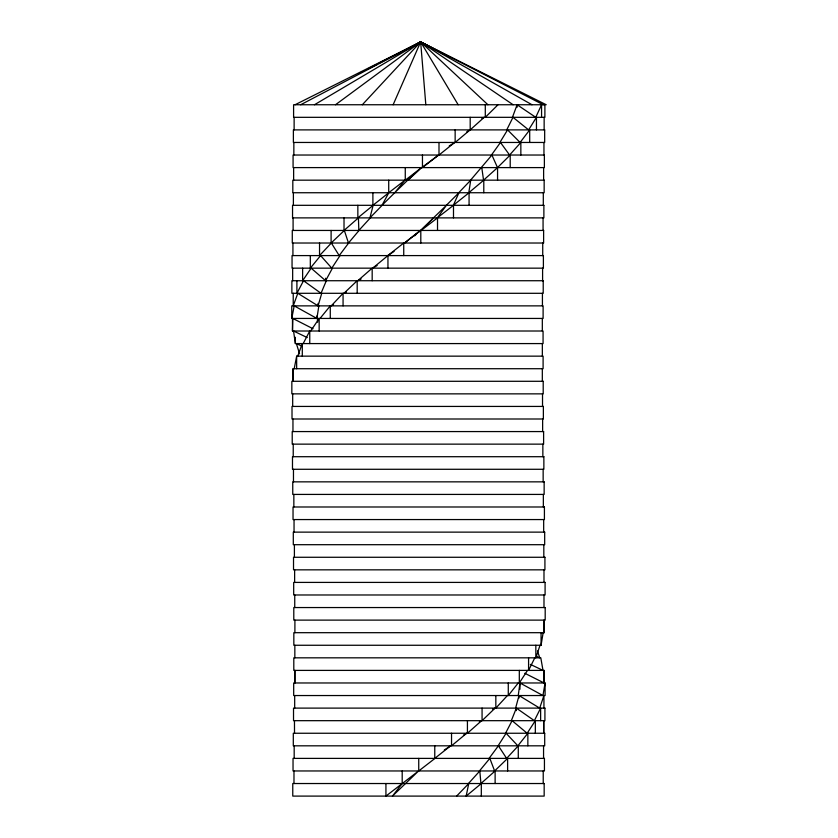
<?xml version="1.0" encoding="UTF-8"?>
<svg xmlns="http://www.w3.org/2000/svg" width="838" height="838" viewBox="0 0 838 838"><rect width="100%" height="100%" fill="white"/><g stroke="black" fill="none" stroke-linecap="round" stroke-linejoin="round"><path stroke-width="1.26" d="M544.134 632.69L544.145 620.12L544.134 632.69L293.834 632.69L293.834 645.26L541.065 645.26L543.15 632.69M292.86 381.29L293.101 368.72L543.097 368.72L543.097 356.15L296.652 356.15L294.201 368.72M317.644 322.211L317.728 318.44M307.232 337.567L293.541 331.01L295.374 343.58L543.066 343.58L543.066 331.01L292.483 331.01L292.797 318.44L312.983 328.726M518.24 695.54L519.948 682.97L542.951 695.54L545.088 682.97L293.688 682.97L293.688 695.54L545.088 695.54L545.088 682.97M291.76 318.44L291.76 305.87L543.108 305.87L543.108 318.44L291.76 318.44L294.211 305.87L316.89 318.44L318.859 305.87M515.611 708.11L519.015 695.54L539.693 708.11L543.935 695.54L543.935 708.11M293.227 293.3L293.227 305.87L297.804 293.3L318.084 305.87L321.74 293.3M540.018 645.26L535.828 657.83L535.828 645.26M297.72 356.15L302.298 343.58L302.298 356.15M512.447 117.32L517.109 104.75L535.744 117.32L541.568 104.75L541.568 117.32M511.327 720.68L516.355 708.11L534.361 720.68L540.636 708.11L540.636 720.68M326.328 280.73L321.027 293.3L303.524 280.73L296.903 293.3L296.903 280.73M393.137 104.75L420.645 41.9L546.24 104.75M534.801 657.83L528.579 670.4L528.579 657.83M506.728 129.89L512.992 117.32L528.621 129.89L536.456 117.32L536.456 129.89M505.544 733.25L512.091 720.68L527.154 733.25L535.335 720.68L535.335 733.25M303.188 343.58L309.756 331.01L309.756 343.58M302.623 268.16L302.623 280.73L311.139 268.16L325.615 280.73L332.435 268.16M499.888 142.46L507.566 129.89L520.105 142.46L529.7 129.89L529.7 142.46M498.097 745.82L506.089 733.25L517.874 745.82L527.856 733.25L527.856 745.82M527.49 670.4L519.309 682.97L519.309 670.4M340.019 255.59L331.796 268.16L320.598 255.59L310.322 268.16L310.322 255.59M310.689 331.01L319.163 318.44L319.163 331.01M491.456 155.03L500.464 142.46L509.598 155.03L520.848 142.46L520.848 155.03M489.078 758.39L498.401 745.82L506.634 758.39L518.282 745.82L518.282 758.39M348.65 243.02L339.201 255.59L331.356 243.02L319.54 255.59L319.54 243.02M518.261 682.97L508.278 695.54L508.278 682.97M470.568 180.17L491.916 155.03L497.5 167.6L510.206 155.03L510.206 167.6M320.032 318.44L330.277 305.87L330.277 318.44M479.43 770.96L489.842 758.39L494.609 770.96L507.619 758.39L507.619 770.96M359.062 230.45L348.472 243.02L344.345 230.45L331.104 243.02L331.104 230.45M468.452 783.53L479.818 770.96L480.918 783.53L495.122 770.96L495.122 783.53M370.354 217.88L358.832 230.45L358.423 217.88L344.02 230.45L344.02 217.88M507.44 695.54L495.834 708.11L495.834 695.54M362.33 104.75L420.645 41.9L543.307 104.75M458.721 192.74L470.726 180.17L468.777 192.74L483.788 180.17L483.788 192.74M456.616 796.1L468.746 783.53L466.158 796.1L481.316 783.53L481.316 796.1M382.159 205.31L369.914 217.88L373.14 205.31L357.847 217.88L357.847 205.31M446.329 205.31L458.931 192.74L453.327 205.31L469.071 192.74L469.071 205.31M498.013 104.75L485.296 117.32L485.296 104.75M394.729 192.74L381.981 205.31L388.832 192.74L372.889 205.31L372.889 192.74M433.466 217.88L446.434 205.31L437.279 217.88L453.494 205.31L453.494 217.88M407.718 180.17L394.667 192.74L405.026 180.17L388.717 192.74L388.717 180.17M414.642 235.834L416.507 234.043M418.361 232.241L420.226 230.45L404.492 243.02L420.802 230.45L420.802 243.02M421.064 167.6L407.938 180.17L421.671 167.6L405.267 180.17L405.267 167.6M420.508 230.45L433.634 217.88L421.126 230.45L437.52 217.88L437.52 230.45M435.006 758.39L418.738 770.96L418.738 758.39M421.713 167.6L438.651 155.03L422.457 167.6L422.457 155.03M335.504 104.75L420.645 41.9L443.721 53.988M416.35 44.823L420.645 41.9L532.004 104.75M394.07 251.4L387.816 255.59L403.738 243.02L403.738 255.59M444.287 750.01L450.635 745.82L434.765 758.39L434.765 745.82M449.231 145.948L454.709 142.46L438.997 155.03L438.997 142.46M314.47 104.75L420.645 41.9L428.469 46.53M377.131 265.51L372.659 268.16L387.952 255.59L387.952 268.16M463.445 735.135L466.693 733.25L451.535 745.82L451.535 733.25M466.787 131.776L470.108 129.89L455.149 142.46L455.149 129.89M412.694 46.394L420.645 41.9L513.118 104.75M361.136 278.939L357.784 280.73L372.177 268.16L372.177 280.73M479.346 721.874L481.62 720.68L467.426 733.25L467.426 720.68M300.674 104.75L420.645 41.9L423.808 44.225M481.881 118.514L484.186 117.32L470.191 129.89L470.191 117.32M359.324 73.325L361.639 72.141M367.421 69.177L376.681 64.432M378.996 63.248L420.645 41.9L487.926 104.75M295.06 104.75L420.645 41.9L458.156 104.75M346.241 292.158L343.947 293.3L357.187 280.73L357.187 293.3M492.765 709.252L495.09 708.11L482.07 720.68L482.07 708.11M333.545 304.781L331.22 305.87L343.067 293.3L343.067 305.87M524.798 673.26L544.082 682.97L544.051 670.4L293.803 670.4L293.803 657.83L540.803 657.83L543.003 670.4L530.349 664.387M536.351 656.259L539.787 657.83L537.441 650.969M302.319 346.314L296.369 343.58L299.575 353.866M481.777 167.6L483.557 180.17L497.563 167.6L497.563 180.17M420.645 41.9L425.819 104.75M544.145 117.32L544.145 129.89M543.956 142.46L543.956 155.03M543.988 569.84L543.988 582.41M543.988 594.98L543.988 607.55M544.051 670.4L544.051 682.97M543.82 544.7L543.82 557.27M543.768 720.68L543.768 733.25M543.621 167.6L543.621 180.17M543.673 519.56L543.673 532.13M543.715 720.68L543.715 733.25M543.558 745.82L543.558 758.39M543.307 192.74L543.307 205.31M543.349 494.42L543.349 506.99M543.066 217.88L543.066 230.45M543.15 469.28L543.15 481.85M543.223 770.96L543.223 783.53M542.731 243.02L542.731 255.59M542.856 444.14L542.856 456.71M542.595 268.16L542.595 280.73M542.636 419L542.636 431.57M542.427 293.3L542.427 305.87M542.521 393.86L542.521 406.43M542.322 318.44L542.322 331.01M542.343 343.58L542.343 356.15M542.322 368.72L542.322 381.29M541.065 632.69L541.065 645.26M519.948 682.97L519.948 689.255M519.015 695.54L519.015 698.054M517.109 104.75L517.109 107.264M516.355 708.11L516.355 710.624M402.198 770.96L402.198 783.53L392.435 796.1L418.602 770.96L385.93 796.1L385.93 783.53M325.615 278.216L325.615 280.73M318.084 303.356L318.084 305.87M317.466 318.44L317.466 320.954M316.89 315.926L316.89 318.44M296.652 356.15L296.652 368.72M295.374 337.295L295.374 343.58M294.913 620.12L294.892 632.69M294.84 645.26L294.84 657.83M294.861 670.4L294.861 682.97M294.746 594.98L294.746 607.55M294.798 670.4L294.798 682.97M294.683 695.54L294.683 708.11M294.63 569.84L294.63 582.41M294.463 720.68L294.515 733.25M294.4 544.7L294.4 557.27M294.128 117.32L294.128 129.89M294.18 745.82L294.18 758.39M294.044 519.56L294.044 532.13M293.981 770.96L293.981 783.53M293.845 142.46L293.845 155.03M293.845 494.42L293.845 506.99M293.635 167.6L293.635 180.17M293.468 469.28L293.468 481.85M293.384 192.74L293.384 205.31M293.091 217.88L293.091 230.45M293.101 368.72L293.101 381.29M293.227 444.14L293.227 456.71M292.923 243.02L292.923 255.59M292.954 419L292.954 431.57M292.661 268.16L292.661 280.73M292.682 393.86L292.682 406.43M292.483 318.44L292.483 331.01M544.889 104.75L293.593 104.75L293.593 117.32L544.889 117.32L544.889 104.75M544.669 129.89L293.384 129.89L293.384 142.46L544.669 142.46L544.669 129.89M544.375 155.03L293.08 155.03L293.08 167.6L544.375 167.6L544.375 155.03M544.155 180.17L292.818 180.17L292.818 192.74L544.155 192.74L544.155 180.17M543.872 205.31L292.546 205.31L292.546 217.88L543.872 217.88L543.872 205.31M543.621 230.45L292.284 230.45L292.284 243.02L543.621 243.02L543.621 230.45M543.391 255.59L292.053 255.59L292.053 268.16L543.391 268.16L543.391 255.59M543.213 280.73L291.875 280.73L291.875 293.3L543.213 293.3L543.213 280.73M543.202 381.29L291.844 381.29L291.844 393.86L543.202 393.86L543.202 381.29M543.37 406.43L292.012 406.43L292.012 419L543.37 419L543.37 406.43M543.611 431.57L292.221 431.57L292.221 444.14L543.611 444.14L543.611 431.57M543.862 456.71L292.483 456.71L292.483 469.28L543.862 469.28L543.862 456.71M544.145 481.85L292.755 481.85L292.755 494.42L544.145 494.42L544.145 481.85M544.417 506.99L293.038 506.99L293.038 519.56L544.417 519.56L544.417 506.99M544.679 532.13L293.3 532.13L293.3 544.7L544.679 544.7L544.679 532.13M544.92 557.27L293.52 557.27L293.52 569.84L544.92 569.84L544.92 557.27M545.088 582.41L293.688 582.41L293.688 594.98L545.088 594.98L545.088 582.41M545.192 607.55L293.792 607.55L293.792 620.12L545.192 620.12L545.192 607.55M544.92 708.11L293.52 708.11L293.52 720.68L544.92 720.68L544.92 708.11M544.7 733.25L293.3 733.25L293.3 745.82L544.7 745.82L544.7 733.25M544.438 758.39L293.038 758.39L293.038 770.96L544.438 770.96L544.438 758.39M544.166 783.53L292.766 783.53L292.766 796.1L544.166 796.1L544.166 783.53"/></g></svg>
